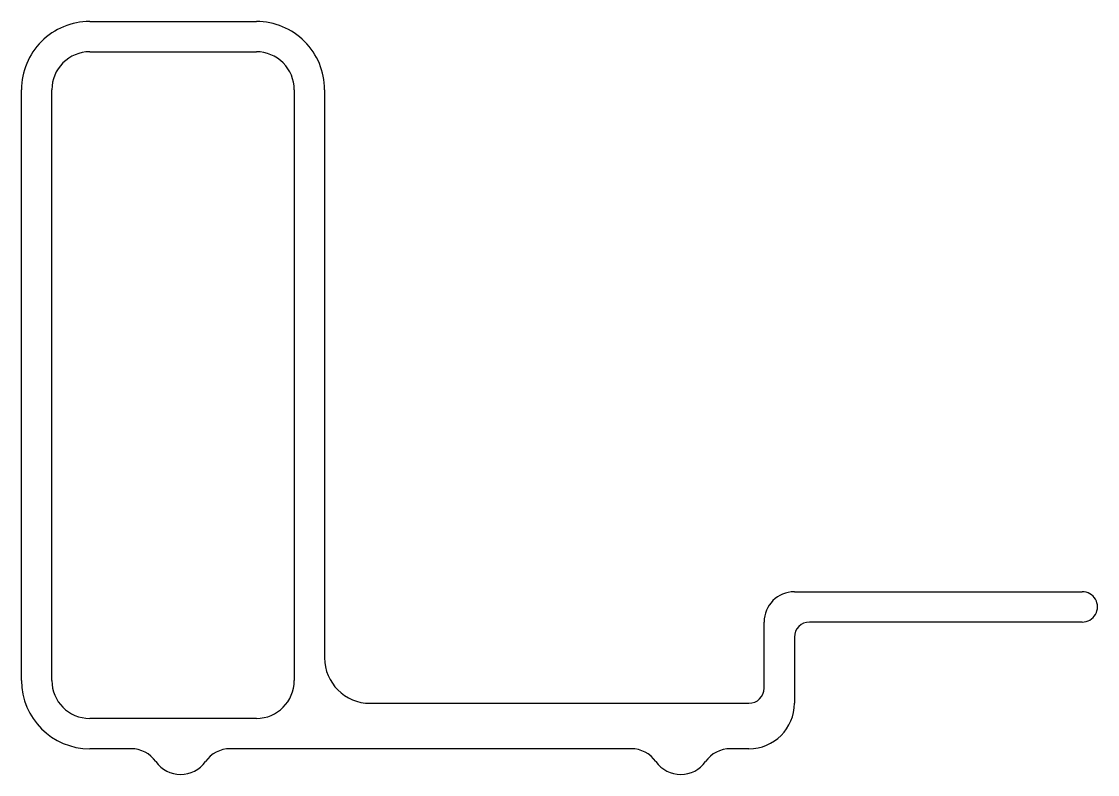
# Model space of a CAD drawing. Extents: x 586 to 657, y 583.8 to 633.5.
import ezdxf

# ---------------------------------------------------------------- set-up
doc = ezdxf.new("R2010")
doc.units = 0
doc.layers.get('0').update_dxf_attribs({"linetype": 'CONTINUOUS'})

msp = doc.modelspace()

# ---------------------------------------------------------------- linework, layer by layer
for p, q in [((590.529, 633.51), (601.529, 633.51)), ((590.529, 631.51), (601.529, 631.51)), ((586.029, 590.01), (586.029, 629.01)), ((588.029, 590.01), (588.029, 629.01)), ((604.029, 629.01), (604.029, 590.01)), ((606.029, 629.01), (606.029, 591.51)), ((637.029, 595.872), (656.029, 595.872)), ((635.029, 589.51), (635.029, 593.872)), ((656.029, 593.872), (638.029, 593.872)), ((637.029, 592.872), (637.029, 588.51)), ((609.029, 588.51), (634.029, 588.51)), ((601.529, 587.51), (590.529, 587.51)), ((593.256, 585.51), (590.529, 585.51)), ((626.256, 585.51), (599.802, 585.51)), ((634.029, 585.51), (632.802, 585.51))]:
    msp.add_line(p, q)
for centre, radius, start, end in [((590.529, 629.01), 4.5, 89.99999, 180), ((601.529, 629.01), 4.5, 0, 90.00001), ((590.529, 629.01), 2.5, 89.99999, 180), ((601.529, 629.01), 2.5, 0, 90.00001), ((637.029, 593.872), 2, 90, 180), ((656.029, 594.872), 1, 270, 90.00001), ((638.029, 592.872), 1, 90, 180), ((609.029, 591.51), 3, 180, 270), ((590.529, 590.01), 4.5, 180, 270), ((590.529, 590.01), 2.5, 180, 270), ((601.529, 590.01), 2.5, 270, 0), ((634.029, 589.51), 1, 270, 0), ((634.029, 588.51), 3, 270.00001, 0), ((593.256, 583.509), 2, 35.09917, 89.99904), ((599.802, 583.509), 2, 90.00092, 144.90087), ((626.256, 583.509), 2, 35.09912, 89.9991), ((632.802, 583.509), 2, 90.00101, 144.90077), ((596.529, 585.81), 2, 215.09963, 324.90037), ((629.529, 585.81), 2, 215.09963, 324.90037)]:
    msp.add_arc(centre, radius, start, end)

doc.saveas('drawing.dxf')
